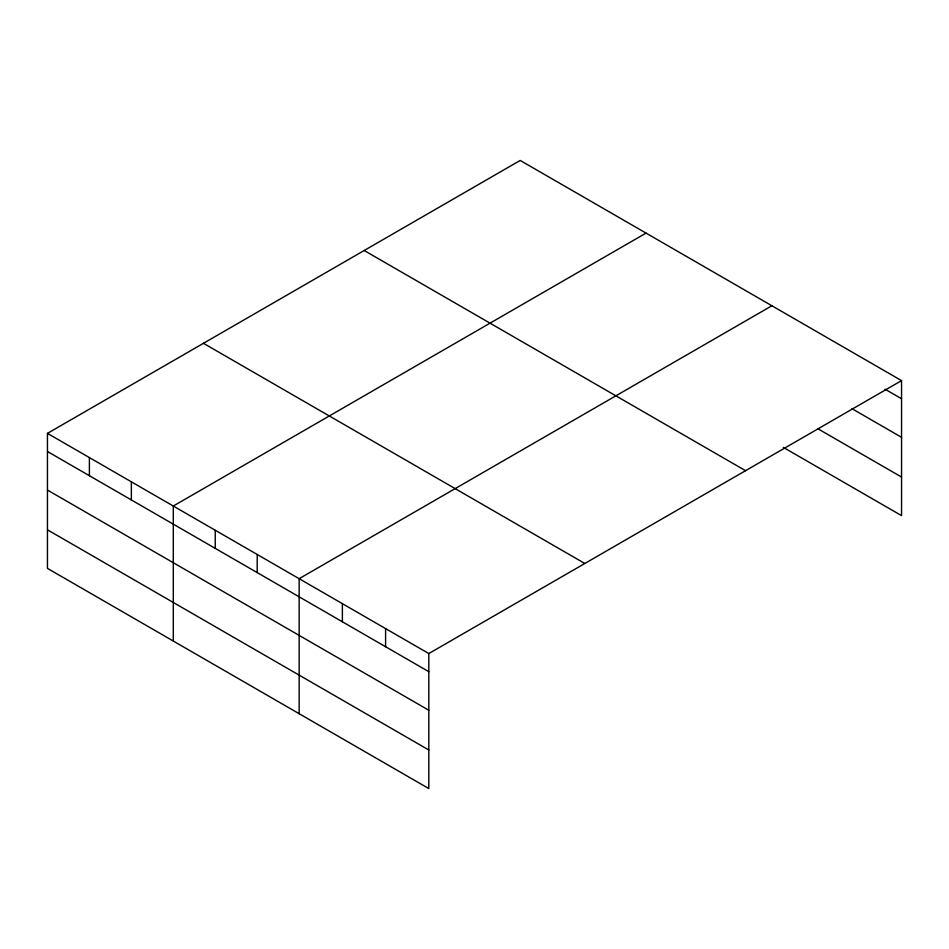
<?xml version="1.0" encoding="UTF-8"?>
<svg xmlns="http://www.w3.org/2000/svg" width="949" height="949" viewBox="0 0 949 949"><rect width="100%" height="100%" fill="white"/><g stroke="black" fill="none" stroke-linecap="round" stroke-linejoin="round"><path stroke-width="1.42" d="M783.328 447.37L901.55 515.627L901.55 380.62L520.194 160.44L47.45 433.373L47.45 568.38L428.806 788.56L428.806 653.553L901.55 380.62M646.044 233.098L173.299 506.031L173.299 641.038M771.893 305.756L299.149 578.688L299.149 713.695M885.026 389.197L901.55 398.734M851.977 408.687L901.55 437.311M817.647 428.616L901.55 477.05M364.191 250.512L745.546 470.68M203.454 343.301L584.809 563.481M47.45 433.373L428.806 653.553M47.45 451.499L428.806 671.678M47.45 490.064L428.806 710.243M47.45 529.815L428.806 749.983M385.591 628.594L385.591 646.72M342.375 603.647L342.375 621.761M257.203 554.477L257.203 572.591M215.245 530.254L215.245 548.38M131.353 481.807L131.353 499.933M89.396 457.596L89.396 475.71"/></g></svg>
